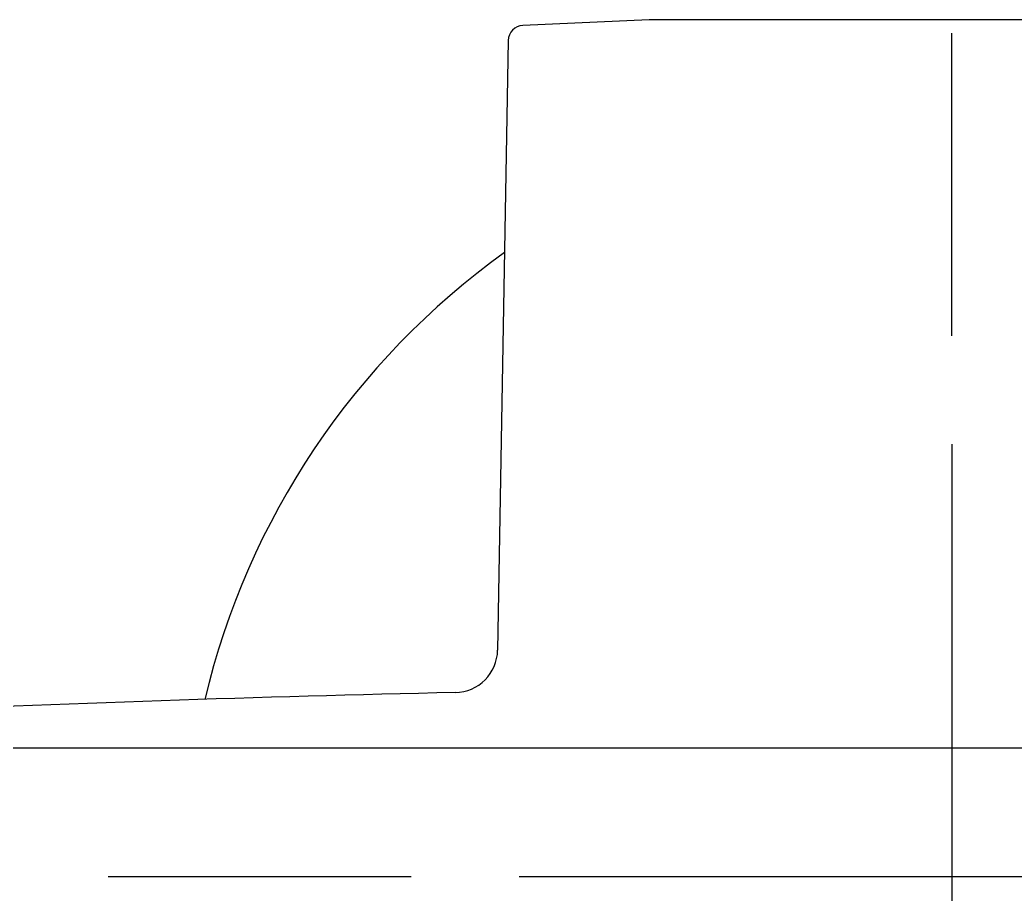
# Model space of a CAD drawing. Header units: millimetres. Extents: x -60 to 7633, y -2614 to 2146.
# Drawn here: x 112.51 to 158.52, y 1817 to 1857.42 of the extents above; entities that cross this region are included whole.
import ezdxf

# ---------------------------------------------------------------- set-up
doc = ezdxf.new("R2010")
doc.units = ezdxf.units.MM
doc.layers.get('0').update_dxf_attribs({"color": 250})

msp = doc.modelspace()

# ---------------------------------------------------------------- linework, layer by layer
at = {"linetype": 'Continuous'}
for p, q in [((141.6, 1857.417), (135.757, 1857.156)), ((169.6, 1857.417), (141.6, 1857.417)), ((155.6, 1842.806), (155.6, 1856.806)), ((135.088, 1856.469), (134.596, 1828.284)), ((155.6, 1837.806), (155.6, 1797.806)), ((233.1, 1823.751), (78.1, 1823.751)), ((78.3, 1823.766), (232.9, 1823.766)), ((130.6, 1817.806), (116.6, 1817.806)), ((175.6, 1817.806), (135.6, 1817.806))]:
    msp.add_line(p, q, dxfattribs=at)
for centre, radius, start, end in [((135.788, 1856.456), 0.7, 92.5569, 179), ((155.6, 1817.806), 35.5, 125.635, 166.6425), ((132.597, 1828.319), 2, 271.2317, 359), ((155.6, 758.4), 1068.167, 91.231677, 94.14995)]:
    msp.add_arc(centre, radius, start, end, dxfattribs=at)

doc.saveas('drawing.dxf')
